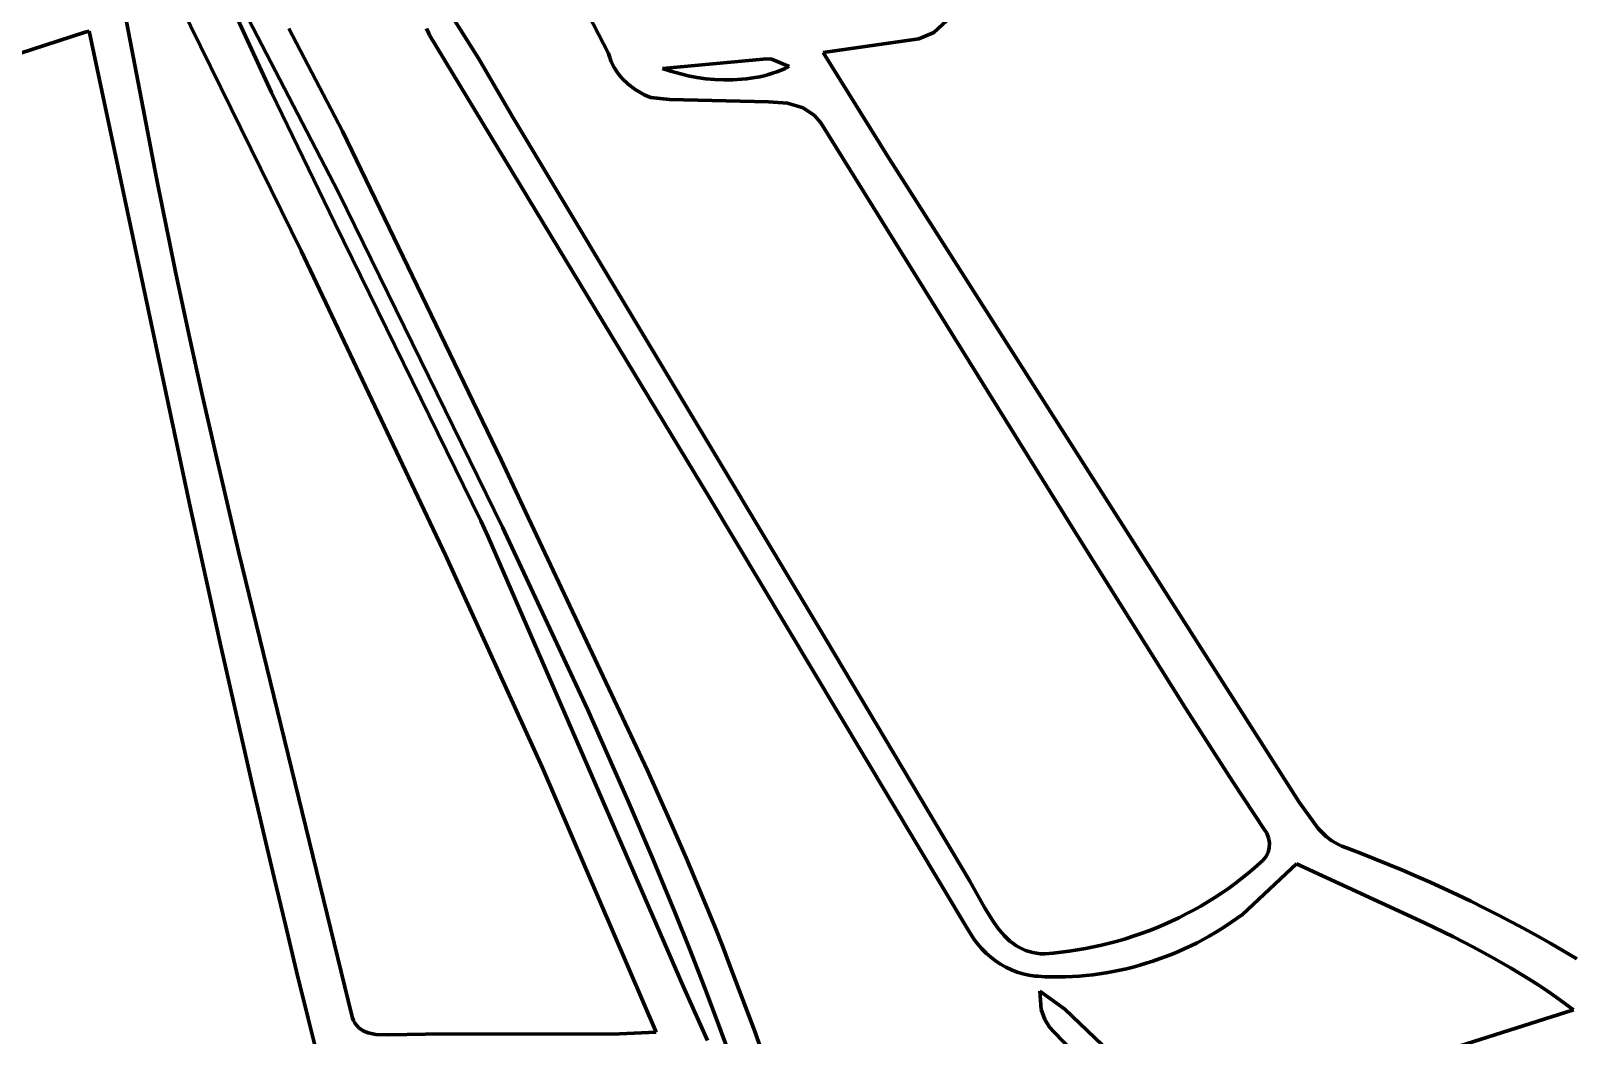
# Model space of a CAD drawing. Header units: millimetres. Extents: x 0 to 14, y 0 to 17.6.
# Drawn here: x 5.435 to 9.194, y 4.458 to 6.902 of the extents above; entities that cross this region are included whole.
import ezdxf

# ---------------------------------------------------------------- set-up
doc = ezdxf.new("R2010")
doc.units = ezdxf.units.MM
doc.layers.add('color#010506ff', color=7, linetype='CONTINUOUS', lineweight=100)
doc.layers.add('color#ffffffff', color=7, linetype='CONTINUOUS', lineweight=100)

msp = doc.modelspace()

# ---------------------------------------------------------------- linework, layer by layer
at = {"layer": 'color#010506ff'}
for p, q in [((6.1837, 6.5091), (5.9284, 7.001)), ((6.413, 7.013), (6.5256, 6.834)), ((6.0932, 6.3668), (5.7989, 6.9643)), ((5.9155, 6.9818), (5.9571, 6.8898)), ((5.6647, 6.9417), (5.7118, 6.6961)), ((6.841, 6.8477), (6.7913, 6.9432)), ((7.6743, 6.9365), (7.633, 6.8981)), ((5.5673, 6.8994), (5.3025, 6.8135)), ((5.5769, 6.9021), (5.5673, 6.8994)), ((5.8206, 5.7553), (5.5769, 6.9021)), ((5.9571, 6.8898), (6.0208, 6.7525)), ((6.0626, 6.9086), (6.1934, 6.658)), ((6.4039, 6.8957), (6.3983, 6.9086)), ((6.4056, 6.8918), (6.4039, 6.8957)), ((7.0863, 5.7674), (6.4056, 6.8918)), ((7.5962, 6.8828), (7.3637, 6.8502)), ((7.633, 6.8981), (7.5962, 6.8828)), ((6.8439, 6.8373), (6.841, 6.8477)), ((7.3637, 6.8502), (7.5212, 6.597)), ((6.5256, 6.834), (6.6068, 6.6952)), ((6.8477, 6.8273), (6.8439, 6.8373)), ((6.8548, 6.813), (6.8477, 6.8273)), ((6.8635, 6.7996), (6.8548, 6.813)), ((7.2176, 6.8338), (6.9721, 6.8107)), ((6.9721, 6.8107), (6.9926, 6.8041)), ((6.9926, 6.8041), (7.0135, 6.7983)), ((7.2359, 6.8342), (7.2176, 6.8338)), ((7.2809, 6.8157), (7.2359, 6.8342)), ((7.2508, 6.8029), (7.2609, 6.8068)), ((7.2609, 6.8068), (7.271, 6.8111)), ((7.271, 6.8111), (7.2809, 6.8157)), ((6.8735, 6.7873), (6.8635, 6.7996)), ((6.8889, 6.7724), (6.8735, 6.7873)), ((6.906, 6.7594), (6.8889, 6.7724)), ((7.0135, 6.7983), (7.0348, 6.7933)), ((7.0348, 6.7933), (7.0564, 6.7892)), ((7.0564, 6.7892), (7.0782, 6.7861)), ((7.0782, 6.7861), (7.1001, 6.784)), ((7.1001, 6.784), (7.1221, 6.783)), ((7.1221, 6.783), (7.144, 6.7831)), ((7.144, 6.7831), (7.1659, 6.7845)), ((7.1659, 6.7845), (7.1768, 6.7856)), ((7.1768, 6.7856), (7.1876, 6.787)), ((7.1876, 6.787), (7.1983, 6.7888)), ((7.1983, 6.7888), (7.209, 6.7909)), ((7.209, 6.7909), (7.2196, 6.7934)), ((7.2196, 6.7934), (7.2301, 6.7962)), ((7.2301, 6.7962), (7.2405, 6.7994)), ((7.2405, 6.7994), (7.2508, 6.8029)), ((6.0208, 6.7525), (6.1746, 6.4344)), ((6.9292, 6.7462), (6.906, 6.7594)), ((6.9438, 6.74), (6.9292, 6.7462)), ((6.9895, 6.7351), (6.9438, 6.74)), ((7.2308, 6.7295), (6.9895, 6.7351)), ((7.2767, 6.7267), (7.2308, 6.7295)), ((5.7118, 6.6961), (5.7262, 6.6199)), ((6.6068, 6.6952), (7.3505, 5.4545)), ((7.3151, 6.7153), (7.2767, 6.7267)), ((7.3427, 6.6964), (7.3151, 6.7153)), ((7.358, 6.6786), (7.3427, 6.6964)), ((6.1934, 6.658), (6.5794, 5.8582)), ((7.9867, 5.667), (7.358, 6.6786)), ((5.7262, 6.6199), (5.7409, 6.5438)), ((7.5212, 6.597), (8.522, 5.0252)), ((5.7409, 6.5438), (5.756, 6.4677)), ((6.5833, 5.6947), (6.1837, 6.5091)), ((5.756, 6.4677), (5.7714, 6.3918)), ((6.1746, 6.4344), (6.5306, 5.7096)), ((5.7714, 6.3918), (5.7872, 6.3159)), ((6.4445, 5.6261), (6.0932, 6.3668)), ((5.7872, 6.3159), (5.8195, 6.1642)), ((5.8195, 6.1642), (5.8529, 6.0129)), ((5.8529, 6.0129), (5.8873, 5.8617)), ((5.8873, 5.8617), (5.9403, 5.6353)), ((6.5794, 5.8582), (6.6387, 5.7321)), ((5.8961, 5.4118), (5.8206, 5.7553)), ((7.715, 4.7164), (7.0863, 5.7674)), ((6.6387, 5.7321), (6.9362, 5.1021)), ((6.5306, 5.7096), (6.5485, 5.6709)), ((6.79, 5.2513), (6.5833, 5.6947)), ((6.5485, 5.6709), (7.0231, 4.5767)), ((8.2474, 5.2516), (7.9867, 5.667)), ((5.9403, 5.6353), (6.2165, 4.5057)), ((6.6802, 5.1084), (6.4445, 5.6261)), ((7.3505, 5.4545), (7.7202, 4.8328)), ((5.9477, 5.183), (5.8961, 5.4118)), ((6.8891, 5.0277), (6.79, 5.2513)), ((8.361, 5.0748), (8.2474, 5.2516)), ((5.9739, 5.0688), (5.9477, 5.183)), ((6.9573, 4.4654), (6.6802, 5.1084)), ((6.9362, 5.1021), (6.9931, 4.975)), ((8.4376, 4.9574), (8.361, 5.0748)), ((6.0004, 4.9546), (5.9739, 5.0688)), ((6.9467, 4.8927), (6.8891, 5.0277)), ((8.522, 5.0252), (8.5679, 4.9608)), ((6.9931, 4.975), (7.03, 4.8898)), ((6.0272, 4.8405), (6.0004, 4.9546)), ((8.443, 4.9495), (8.4376, 4.9574)), ((8.4478, 4.9381), (8.443, 4.9495)), ((8.4499, 4.9261), (8.4478, 4.9381)), ((8.4493, 4.9141), (8.4499, 4.9261)), ((8.5679, 4.9608), (8.5881, 4.9413)), ((8.5881, 4.9413), (8.6015, 4.9312)), ((8.6015, 4.9312), (8.6159, 4.9225)), ((7.0027, 4.757), (6.9467, 4.8927)), ((7.03, 4.8898), (7.0661, 4.8042)), ((8.4325, 4.8821), (8.4406, 4.8916)), ((8.4406, 4.8916), (8.4462, 4.9025)), ((8.4462, 4.9025), (8.4493, 4.9141)), ((8.6159, 4.9225), (8.6262, 4.9176)), ((8.6262, 4.9176), (8.6371, 4.9135)), ((8.6371, 4.9135), (8.6714, 4.9005)), ((8.6714, 4.9005), (8.7055, 4.8872)), ((8.7055, 4.8872), (8.7395, 4.8735)), ((8.3818, 4.8392), (8.3974, 4.8517)), ((8.5158, 4.8747), (8.3839, 4.7519)), ((8.3974, 4.8517), (8.4126, 4.8647)), ((8.4126, 4.8647), (8.4276, 4.878)), ((8.4276, 4.878), (8.4325, 4.8821)), ((8.8269, 4.7315), (8.5158, 4.8747)), ((8.7395, 4.8735), (8.7734, 4.8594)), ((8.7734, 4.8594), (8.8071, 4.845)), ((6.0545, 4.7264), (6.0272, 4.8405)), ((7.7202, 4.8328), (7.7246, 4.8253)), ((7.7246, 4.8253), (7.7564, 4.7684)), ((8.3334, 4.8038), (8.3498, 4.8152)), ((8.3498, 4.8152), (8.366, 4.827)), ((8.366, 4.827), (8.3818, 4.8392)), ((8.8071, 4.845), (8.8406, 4.8302)), ((8.8406, 4.8302), (8.874, 4.815)), ((8.874, 4.815), (8.9072, 4.7995)), ((7.0661, 4.8042), (7.1011, 4.7181)), ((8.2825, 4.772), (8.2997, 4.7822)), ((8.2997, 4.7822), (8.3167, 4.7928)), ((8.3167, 4.7928), (8.3334, 4.8038)), ((8.9072, 4.7995), (8.9402, 4.7836)), ((8.9402, 4.7836), (8.9731, 4.7673)), ((7.039, 4.6662), (7.0027, 4.757)), ((7.7564, 4.7684), (7.7763, 4.7359)), ((7.7763, 4.7359), (7.7872, 4.7205)), ((8.2114, 4.7352), (8.2295, 4.7438)), ((8.2295, 4.7438), (8.2474, 4.7528)), ((8.2474, 4.7528), (8.2651, 4.7622)), ((8.2651, 4.7622), (8.2825, 4.772)), ((8.3839, 4.7519), (8.3454, 4.7249)), ((8.9731, 4.7673), (9.0058, 4.7507)), ((9.0058, 4.7507), (9.0383, 4.7337)), ((6.082, 4.6125), (6.0545, 4.7264)), ((7.1011, 4.7181), (7.1181, 4.6749)), ((7.7225, 4.7035), (7.715, 4.7164)), ((7.7308, 4.691), (7.7225, 4.7035)), ((7.7872, 4.7205), (7.793, 4.7132)), ((7.793, 4.7132), (7.7989, 4.7061)), ((7.7989, 4.7061), (7.8051, 4.6994)), ((7.8051, 4.6994), (7.8115, 4.693)), ((8.0992, 4.6924), (8.1183, 4.6985)), ((8.1183, 4.6985), (8.1372, 4.705)), ((8.1372, 4.705), (8.156, 4.7119)), ((8.156, 4.7119), (8.1747, 4.7192)), ((8.1747, 4.7192), (8.1931, 4.727)), ((8.1931, 4.727), (8.2114, 4.7352)), ((8.3027, 4.6988), (8.2882, 4.6907)), ((8.3171, 4.7072), (8.3027, 4.6988)), ((8.3313, 4.7159), (8.3171, 4.7072)), ((8.3454, 4.7249), (8.3313, 4.7159)), ((8.8979, 4.6969), (8.8269, 4.7315)), ((9.0383, 4.7337), (9.0706, 4.7164)), ((9.0706, 4.7164), (9.1027, 4.6987)), ((9.1027, 4.6987), (9.1345, 4.6806)), ((7.0745, 4.575), (7.039, 4.6662)), ((7.1181, 4.6749), (7.1349, 4.6316)), ((7.7399, 4.6792), (7.7308, 4.691)), ((7.7497, 4.668), (7.7399, 4.6792)), ((7.7602, 4.6575), (7.7497, 4.668)), ((7.8115, 4.693), (7.8182, 4.687)), ((7.8182, 4.687), (7.8252, 4.6814)), ((7.8252, 4.6814), (7.8324, 4.6763)), ((7.8324, 4.6763), (7.84, 4.6717)), ((7.84, 4.6717), (7.8479, 4.6676)), ((7.8479, 4.6676), (7.8561, 4.664)), ((7.8561, 4.664), (7.8647, 4.6611)), ((7.8647, 4.6611), (7.8737, 4.6588)), ((7.9428, 4.6597), (7.9626, 4.6622)), ((7.9626, 4.6622), (7.9824, 4.6652)), ((7.9824, 4.6652), (8.0021, 4.6686)), ((8.0021, 4.6686), (8.0217, 4.6725)), ((8.0217, 4.6725), (8.0412, 4.6768)), ((8.0412, 4.6768), (8.0607, 4.6816)), ((8.0607, 4.6816), (8.08, 4.6868)), ((8.08, 4.6868), (8.0992, 4.6924)), ((8.2282, 4.6616), (8.2128, 4.6552)), ((8.2434, 4.6684), (8.2282, 4.6616)), ((8.2585, 4.6755), (8.2434, 4.6684)), ((8.2734, 4.6829), (8.2585, 4.6755)), ((8.2882, 4.6907), (8.2734, 4.6829)), ((8.9447, 4.6728), (8.8979, 4.6969)), ((8.991, 4.6479), (8.9447, 4.6728)), ((9.1345, 4.6806), (9.1662, 4.6622)), ((9.1662, 4.6622), (9.1977, 4.6434)), ((7.1349, 4.6316), (7.1987, 4.4626)), ((7.7714, 4.6476), (7.7602, 4.6575)), ((7.7831, 4.6386), (7.7714, 4.6476)), ((7.7955, 4.6304), (7.7831, 4.6386)), ((7.8083, 4.6231), (7.7955, 4.6304)), ((7.8217, 4.6168), (7.8083, 4.6231)), ((7.8737, 4.6588), (7.883, 4.6571)), ((7.883, 4.6571), (7.8928, 4.6562)), ((7.8928, 4.6562), (7.903, 4.656)), ((7.903, 4.656), (7.9229, 4.6576)), ((7.9229, 4.6576), (7.9428, 4.6597)), ((8.1179, 4.6236), (8.1017, 4.6196)), ((8.134, 4.628), (8.1179, 4.6236)), ((8.15, 4.6328), (8.134, 4.628)), ((8.1658, 4.6378), (8.15, 4.6328)), ((8.1816, 4.6433), (8.1658, 4.6378)), ((8.1973, 4.6491), (8.1816, 4.6433)), ((8.2128, 4.6552), (8.1973, 4.6491)), ((9.0139, 4.635), (8.991, 4.6479)), ((9.0366, 4.6218), (9.0139, 4.635)), ((6.11, 4.4987), (6.082, 4.6125)), ((7.8355, 4.6114), (7.8217, 4.6168)), ((7.8497, 4.607), (7.8355, 4.6114)), ((7.8643, 4.6038), (7.8497, 4.607)), ((7.8792, 4.6017), (7.8643, 4.6038)), ((7.8867, 4.6011), (7.8792, 4.6017)), ((7.9034, 4.6002), (7.8867, 4.6011)), ((7.92, 4.5997), (7.9034, 4.6002)), ((7.9367, 4.5996), (7.92, 4.5997)), ((7.9533, 4.5999), (7.9367, 4.5996)), ((7.97, 4.6006), (7.9533, 4.5999)), ((7.9866, 4.6016), (7.97, 4.6006)), ((8.0032, 4.6031), (7.9866, 4.6016)), ((8.0198, 4.6049), (8.0032, 4.6031)), ((8.0363, 4.6071), (8.0198, 4.6049)), ((8.0527, 4.6097), (8.0363, 4.6071)), ((8.0691, 4.6126), (8.0527, 4.6097)), ((8.0855, 4.6159), (8.0691, 4.6126)), ((8.1017, 4.6196), (8.0855, 4.6159)), ((9.0592, 4.6083), (9.0366, 4.6218)), ((9.0815, 4.5944), (9.0592, 4.6083)), ((9.1036, 4.5802), (9.0815, 4.5944)), ((7.0231, 4.5767), (7.0819, 4.4448)), ((7.1091, 4.4835), (7.0745, 4.575)), ((7.8941, 4.5206), (7.8906, 4.5652)), ((7.8906, 4.5652), (7.9518, 4.5215)), ((9.1255, 4.5656), (9.1036, 4.5802)), ((9.1472, 4.5506), (9.1255, 4.5656)), ((9.1686, 4.5351), (9.1472, 4.5506)), ((7.9027, 4.4962), (7.8941, 4.5206)), ((7.9518, 4.5215), (8.287, 4.2006)), ((8.8249, 4.4031), (9.1897, 4.5192)), ((9.1897, 4.5192), (9.1686, 4.5351)), ((6.1385, 4.3849), (6.11, 4.4987)), ((6.2165, 4.5057), (6.2174, 4.5015)), ((6.2174, 4.5015), (6.2186, 4.4976)), ((6.2186, 4.4976), (6.22, 4.4938)), ((6.22, 4.4938), (6.2217, 4.4903)), ((6.2217, 4.4903), (6.2236, 4.487)), ((6.2236, 4.487), (6.2281, 4.481)), ((6.2281, 4.481), (6.2333, 4.4758)), ((6.2333, 4.4758), (6.2391, 4.4714)), ((7.1427, 4.3915), (7.1091, 4.4835)), ((7.9146, 4.4774), (7.9027, 4.4962)), ((7.925, 4.4662), (7.9146, 4.4774)), ((6.2391, 4.4714), (6.2455, 4.4677)), ((6.2455, 4.4677), (6.256, 4.4633)), ((6.256, 4.4633), (6.2749, 4.4591)), ((6.2749, 4.4591), (6.3058, 4.4586)), ((6.3058, 4.4586), (6.3957, 4.4601)), ((6.3957, 4.4601), (6.8675, 4.4612)), ((6.8675, 4.4612), (6.9573, 4.4654)), ((7.1987, 4.4626), (7.2204, 4.3982)), ((8.1399, 4.2443), (7.925, 4.4662))]:
    msp.add_line(p, q, dxfattribs=at)
at = {"layer": 'color#ffffffff'}
for p, q in [((5.9284, 7.001), (6.1837, 6.5091)), ((6.5256, 6.834), (6.413, 7.013)), ((5.7989, 6.9643), (6.0932, 6.3668)), ((5.9571, 6.8898), (5.9155, 6.9818)), ((5.7118, 6.6961), (5.6647, 6.9417)), ((6.7913, 6.9432), (6.841, 6.8477)), ((7.633, 6.8981), (7.6743, 6.9365)), ((5.3025, 6.8135), (5.5673, 6.8994)), ((5.5673, 6.8994), (5.5769, 6.9021)), ((5.5769, 6.9021), (5.8206, 5.7553)), ((6.0208, 6.7525), (5.9571, 6.8898)), ((6.1934, 6.658), (6.0626, 6.9086)), ((6.3983, 6.9086), (6.4039, 6.8957)), ((6.4039, 6.8957), (6.4056, 6.8918)), ((6.4056, 6.8918), (7.0863, 5.7674)), ((7.3637, 6.8502), (7.5962, 6.8828)), ((7.5962, 6.8828), (7.633, 6.8981)), ((6.841, 6.8477), (6.8439, 6.8373)), ((7.5212, 6.597), (7.3637, 6.8502)), ((6.6068, 6.6952), (6.5256, 6.834)), ((6.8439, 6.8373), (6.8477, 6.8273)), ((6.8477, 6.8273), (6.8548, 6.813)), ((6.8548, 6.813), (6.8635, 6.7996)), ((6.9721, 6.8107), (7.2176, 6.8338)), ((6.9926, 6.8041), (6.9721, 6.8107)), ((7.0135, 6.7983), (6.9926, 6.8041)), ((7.2176, 6.8338), (7.2359, 6.8342)), ((7.2359, 6.8342), (7.2809, 6.8157)), ((7.2609, 6.8068), (7.2508, 6.8029)), ((7.271, 6.8111), (7.2609, 6.8068)), ((7.2809, 6.8157), (7.271, 6.8111)), ((6.8635, 6.7996), (6.8735, 6.7873)), ((6.8735, 6.7873), (6.8889, 6.7724)), ((6.8889, 6.7724), (6.906, 6.7594)), ((7.0348, 6.7933), (7.0135, 6.7983)), ((7.0564, 6.7892), (7.0348, 6.7933)), ((7.0782, 6.7861), (7.0564, 6.7892)), ((7.1001, 6.784), (7.0782, 6.7861)), ((7.1221, 6.783), (7.1001, 6.784)), ((7.144, 6.7831), (7.1221, 6.783)), ((7.1659, 6.7845), (7.144, 6.7831)), ((7.1768, 6.7856), (7.1659, 6.7845)), ((7.1876, 6.787), (7.1768, 6.7856)), ((7.1983, 6.7888), (7.1876, 6.787)), ((7.209, 6.7909), (7.1983, 6.7888)), ((7.2196, 6.7934), (7.209, 6.7909)), ((7.2301, 6.7962), (7.2196, 6.7934)), ((7.2405, 6.7994), (7.2301, 6.7962)), ((7.2508, 6.8029), (7.2405, 6.7994)), ((6.1746, 6.4344), (6.0208, 6.7525)), ((6.906, 6.7594), (6.9292, 6.7462)), ((6.9292, 6.7462), (6.9438, 6.74)), ((6.9438, 6.74), (6.9895, 6.7351)), ((6.9895, 6.7351), (7.2308, 6.7295)), ((7.2308, 6.7295), (7.2767, 6.7267)), ((5.7262, 6.6199), (5.7118, 6.6961)), ((7.3505, 5.4545), (6.6068, 6.6952)), ((7.2767, 6.7267), (7.3151, 6.7153)), ((7.3151, 6.7153), (7.3427, 6.6964)), ((7.3427, 6.6964), (7.358, 6.6786)), ((6.5794, 5.8582), (6.1934, 6.658)), ((7.358, 6.6786), (7.9867, 5.667)), ((5.7409, 6.5438), (5.7262, 6.6199)), ((8.522, 5.0252), (7.5212, 6.597)), ((5.756, 6.4677), (5.7409, 6.5438)), ((6.1837, 6.5091), (6.5833, 5.6947)), ((5.7714, 6.3918), (5.756, 6.4677)), ((6.5306, 5.7096), (6.1746, 6.4344)), ((5.7872, 6.3159), (5.7714, 6.3918)), ((6.0932, 6.3668), (6.4445, 5.6261)), ((5.8195, 6.1642), (5.7872, 6.3159)), ((5.8529, 6.0129), (5.8195, 6.1642)), ((5.8873, 5.8617), (5.8529, 6.0129)), ((5.9403, 5.6353), (5.8873, 5.8617)), ((6.6387, 5.7321), (6.5794, 5.8582)), ((5.8206, 5.7553), (5.8961, 5.4118)), ((7.0863, 5.7674), (7.715, 4.7164)), ((6.9362, 5.1021), (6.6387, 5.7321)), ((6.5485, 5.6709), (6.5306, 5.7096)), ((6.5833, 5.6947), (6.79, 5.2513)), ((7.0231, 4.5767), (6.5485, 5.6709)), ((7.9867, 5.667), (8.2474, 5.2516)), ((6.2165, 4.5057), (5.9403, 5.6353)), ((6.4445, 5.6261), (6.6802, 5.1084)), ((7.7202, 4.8328), (7.3505, 5.4545)), ((5.8961, 5.4118), (5.9477, 5.183)), ((6.79, 5.2513), (6.8891, 5.0277)), ((8.2474, 5.2516), (8.361, 5.0748)), ((5.9477, 5.183), (5.9739, 5.0688)), ((6.6802, 5.1084), (6.9573, 4.4654)), ((6.9931, 4.975), (6.9362, 5.1021)), ((8.361, 5.0748), (8.4376, 4.9574)), ((5.9739, 5.0688), (6.0004, 4.9546)), ((6.8891, 5.0277), (6.9467, 4.8927)), ((8.5679, 4.9608), (8.522, 5.0252)), ((7.03, 4.8898), (6.9931, 4.975)), ((6.0004, 4.9546), (6.0272, 4.8405)), ((8.4376, 4.9574), (8.443, 4.9495)), ((8.443, 4.9495), (8.4478, 4.9381)), ((8.4478, 4.9381), (8.4499, 4.9261)), ((8.4499, 4.9261), (8.4493, 4.9141)), ((8.5881, 4.9413), (8.5679, 4.9608)), ((8.6015, 4.9312), (8.5881, 4.9413)), ((8.6159, 4.9225), (8.6015, 4.9312)), ((6.9467, 4.8927), (7.0027, 4.757)), ((7.0661, 4.8042), (7.03, 4.8898)), ((8.4406, 4.8916), (8.4325, 4.8821)), ((8.4462, 4.9025), (8.4406, 4.8916)), ((8.4493, 4.9141), (8.4462, 4.9025)), ((8.6262, 4.9176), (8.6159, 4.9225)), ((8.6371, 4.9135), (8.6262, 4.9176)), ((8.6714, 4.9005), (8.6371, 4.9135)), ((8.7055, 4.8872), (8.6714, 4.9005)), ((8.7395, 4.8735), (8.7055, 4.8872)), ((8.3974, 4.8517), (8.3818, 4.8392)), ((8.3839, 4.7519), (8.5158, 4.8747)), ((8.4126, 4.8647), (8.3974, 4.8517)), ((8.4276, 4.878), (8.4126, 4.8647)), ((8.4325, 4.8821), (8.4276, 4.878)), ((8.5158, 4.8747), (8.8269, 4.7315)), ((8.7734, 4.8594), (8.7395, 4.8735)), ((8.8071, 4.845), (8.7734, 4.8594)), ((6.0272, 4.8405), (6.0545, 4.7264)), ((7.7246, 4.8253), (7.7202, 4.8328)), ((7.7564, 4.7684), (7.7246, 4.8253)), ((8.3498, 4.8152), (8.3334, 4.8038)), ((8.366, 4.827), (8.3498, 4.8152)), ((8.3818, 4.8392), (8.366, 4.827)), ((8.8406, 4.8302), (8.8071, 4.845)), ((8.874, 4.815), (8.8406, 4.8302)), ((8.9072, 4.7995), (8.874, 4.815)), ((7.1011, 4.7181), (7.0661, 4.8042)), ((8.2997, 4.7822), (8.2825, 4.772)), ((8.3167, 4.7928), (8.2997, 4.7822)), ((8.3334, 4.8038), (8.3167, 4.7928)), ((8.9402, 4.7836), (8.9072, 4.7995)), ((8.9731, 4.7673), (8.9402, 4.7836)), ((7.0027, 4.757), (7.039, 4.6662)), ((7.7763, 4.7359), (7.7564, 4.7684)), ((7.7872, 4.7205), (7.7763, 4.7359)), ((8.2295, 4.7438), (8.2114, 4.7352)), ((8.2474, 4.7528), (8.2295, 4.7438)), ((8.2651, 4.7622), (8.2474, 4.7528)), ((8.2825, 4.772), (8.2651, 4.7622)), ((8.3454, 4.7249), (8.3839, 4.7519)), ((9.0058, 4.7507), (8.9731, 4.7673)), ((9.0383, 4.7337), (9.0058, 4.7507)), ((6.0545, 4.7264), (6.082, 4.6125)), ((7.1181, 4.6749), (7.1011, 4.7181)), ((7.715, 4.7164), (7.7225, 4.7035)), ((7.7225, 4.7035), (7.7308, 4.691)), ((7.793, 4.7132), (7.7872, 4.7205)), ((7.7989, 4.7061), (7.793, 4.7132)), ((7.8051, 4.6994), (7.7989, 4.7061)), ((7.8115, 4.693), (7.8051, 4.6994)), ((8.1183, 4.6985), (8.0992, 4.6924)), ((8.1372, 4.705), (8.1183, 4.6985)), ((8.156, 4.7119), (8.1372, 4.705)), ((8.1747, 4.7192), (8.156, 4.7119)), ((8.1931, 4.727), (8.1747, 4.7192)), ((8.2114, 4.7352), (8.1931, 4.727)), ((8.2882, 4.6907), (8.3027, 4.6988)), ((8.3027, 4.6988), (8.3171, 4.7072)), ((8.3171, 4.7072), (8.3313, 4.7159)), ((8.3313, 4.7159), (8.3454, 4.7249)), ((8.8269, 4.7315), (8.8979, 4.6969)), ((9.0706, 4.7164), (9.0383, 4.7337)), ((9.1027, 4.6987), (9.0706, 4.7164)), ((9.1345, 4.6806), (9.1027, 4.6987)), ((7.039, 4.6662), (7.0745, 4.575)), ((7.1349, 4.6316), (7.1181, 4.6749)), ((7.7308, 4.691), (7.7399, 4.6792)), ((7.7399, 4.6792), (7.7497, 4.668)), ((7.7497, 4.668), (7.7602, 4.6575)), ((7.8182, 4.687), (7.8115, 4.693)), ((7.8252, 4.6814), (7.8182, 4.687)), ((7.8324, 4.6763), (7.8252, 4.6814)), ((7.84, 4.6717), (7.8324, 4.6763)), ((7.8479, 4.6676), (7.84, 4.6717)), ((7.8561, 4.664), (7.8479, 4.6676)), ((7.8647, 4.6611), (7.8561, 4.664)), ((7.8737, 4.6588), (7.8647, 4.6611)), ((7.9626, 4.6622), (7.9428, 4.6597)), ((7.9824, 4.6652), (7.9626, 4.6622)), ((8.0021, 4.6686), (7.9824, 4.6652)), ((8.0217, 4.6725), (8.0021, 4.6686)), ((8.0412, 4.6768), (8.0217, 4.6725)), ((8.0607, 4.6816), (8.0412, 4.6768)), ((8.08, 4.6868), (8.0607, 4.6816)), ((8.0992, 4.6924), (8.08, 4.6868)), ((8.2128, 4.6552), (8.2282, 4.6616)), ((8.2282, 4.6616), (8.2434, 4.6684)), ((8.2434, 4.6684), (8.2585, 4.6755)), ((8.2585, 4.6755), (8.2734, 4.6829)), ((8.2734, 4.6829), (8.2882, 4.6907)), ((8.8979, 4.6969), (8.9447, 4.6728)), ((8.9447, 4.6728), (8.991, 4.6479)), ((9.1662, 4.6622), (9.1345, 4.6806)), ((9.1977, 4.6434), (9.1662, 4.6622)), ((7.1987, 4.4626), (7.1349, 4.6316)), ((7.7602, 4.6575), (7.7714, 4.6476)), ((7.7714, 4.6476), (7.7831, 4.6386)), ((7.7831, 4.6386), (7.7955, 4.6304)), ((7.7955, 4.6304), (7.8083, 4.6231)), ((7.8083, 4.6231), (7.8217, 4.6168)), ((7.883, 4.6571), (7.8737, 4.6588)), ((7.8928, 4.6562), (7.883, 4.6571)), ((7.903, 4.656), (7.8928, 4.6562)), ((7.9229, 4.6576), (7.903, 4.656)), ((7.9428, 4.6597), (7.9229, 4.6576)), ((8.1017, 4.6196), (8.1179, 4.6236)), ((8.1179, 4.6236), (8.134, 4.628)), ((8.134, 4.628), (8.15, 4.6328)), ((8.15, 4.6328), (8.1658, 4.6378)), ((8.1658, 4.6378), (8.1816, 4.6433)), ((8.1816, 4.6433), (8.1973, 4.6491)), ((8.1973, 4.6491), (8.2128, 4.6552)), ((8.991, 4.6479), (9.0139, 4.635)), ((9.0139, 4.635), (9.0366, 4.6218)), ((6.082, 4.6125), (6.11, 4.4987)), ((7.8217, 4.6168), (7.8355, 4.6114)), ((7.8355, 4.6114), (7.8497, 4.607)), ((7.8497, 4.607), (7.8643, 4.6038)), ((7.8643, 4.6038), (7.8792, 4.6017)), ((7.8792, 4.6017), (7.8867, 4.6011)), ((7.8867, 4.6011), (7.9034, 4.6002)), ((7.9034, 4.6002), (7.92, 4.5997)), ((7.92, 4.5997), (7.9367, 4.5996)), ((7.9367, 4.5996), (7.9533, 4.5999)), ((7.9533, 4.5999), (7.97, 4.6006)), ((7.97, 4.6006), (7.9866, 4.6016)), ((7.9866, 4.6016), (8.0032, 4.6031)), ((8.0032, 4.6031), (8.0198, 4.6049)), ((8.0198, 4.6049), (8.0363, 4.6071)), ((8.0363, 4.6071), (8.0527, 4.6097)), ((8.0527, 4.6097), (8.0691, 4.6126)), ((8.0691, 4.6126), (8.0855, 4.6159)), ((8.0855, 4.6159), (8.1017, 4.6196)), ((9.0366, 4.6218), (9.0592, 4.6083)), ((9.0592, 4.6083), (9.0815, 4.5944)), ((9.0815, 4.5944), (9.1036, 4.5802)), ((7.0819, 4.4448), (7.0231, 4.5767)), ((7.0745, 4.575), (7.1091, 4.4835)), ((7.9518, 4.5215), (7.8906, 4.5652)), ((7.8906, 4.5652), (7.8941, 4.5206)), ((9.1036, 4.5802), (9.1255, 4.5656)), ((9.1255, 4.5656), (9.1472, 4.5506)), ((9.1472, 4.5506), (9.1686, 4.5351)), ((7.8941, 4.5206), (7.9027, 4.4962)), ((8.287, 4.2006), (7.9518, 4.5215)), ((9.1897, 4.5192), (8.8249, 4.4031)), ((9.1686, 4.5351), (9.1897, 4.5192)), ((6.11, 4.4987), (6.1385, 4.3849)), ((6.2174, 4.5015), (6.2165, 4.5057)), ((6.2186, 4.4976), (6.2174, 4.5015)), ((6.22, 4.4938), (6.2186, 4.4976)), ((6.2217, 4.4903), (6.22, 4.4938)), ((6.2236, 4.487), (6.2217, 4.4903)), ((6.2281, 4.481), (6.2236, 4.487)), ((6.2333, 4.4758), (6.2281, 4.481)), ((6.2391, 4.4714), (6.2333, 4.4758)), ((7.1091, 4.4835), (7.1427, 4.3915)), ((7.9027, 4.4962), (7.9146, 4.4774)), ((7.9146, 4.4774), (7.925, 4.4662)), ((6.2455, 4.4677), (6.2391, 4.4714)), ((6.256, 4.4633), (6.2455, 4.4677)), ((6.2749, 4.4591), (6.256, 4.4633)), ((6.3058, 4.4586), (6.2749, 4.4591)), ((6.3957, 4.4601), (6.3058, 4.4586)), ((6.8675, 4.4612), (6.3957, 4.4601)), ((6.9573, 4.4654), (6.8675, 4.4612)), ((7.2204, 4.3982), (7.1987, 4.4626)), ((7.925, 4.4662), (8.1399, 4.2443))]:
    msp.add_line(p, q, dxfattribs=at)

doc.saveas('drawing.dxf')
